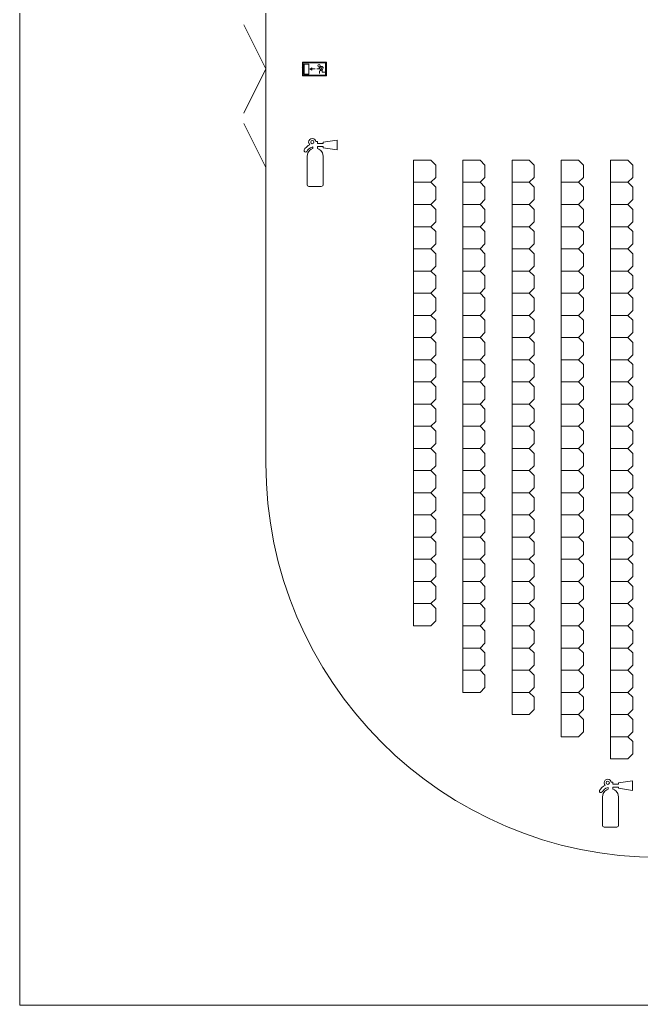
# Model space of a CAD drawing. Header units: metres. Extents: x -5 to 50, y -3 to 37.
# Drawn here: x -5 to 7.63, y -3 to 17 of the extents above; entities that cross this region are included whole.
import ezdxf

# ---------------------------------------------------------------- set-up
doc = ezdxf.new("R2010")
doc.units = ezdxf.units.M
for name, color, linetype, lineweight, true_color in [('Interior', 6, 'Continuous', 0, 0xff00ff), ('Meta', 178, 'Continuous', 0, 0x000000), ('Symbols', 5, 'Continuous', 0, 0x0000ff), ('Tent', 178, 'Continuous', 0, 0x000000)]:
    doc.layers.add(name, color=color, linetype=linetype, lineweight=lineweight, true_color=true_color)

msp = doc.modelspace()

# ---------------------------------------------------------------- linework, layer by layer
at = {"layer": 'Interior', "flags": 128}
for points in [[(3.35, 14.15), (3.45, 14.05), (3.45, 13.8), (3.35, 13.7), (3, 13.7), (3, 14.15)], [(4.35, 14.15), (4.45, 14.05), (4.45, 13.8), (4.35, 13.7), (4, 13.7), (4, 14.15)], [(5.35, 14.15), (5.45, 14.05), (5.45, 13.8), (5.35, 13.7), (5, 13.7), (5, 14.15)], [(6.35, 14.15), (6.45, 14.05), (6.45, 13.8), (6.35, 13.7), (6, 13.7), (6, 14.15)], [(7.35, 14.15), (7.45, 14.05), (7.45, 13.8), (7.35, 13.7), (7, 13.7), (7, 14.15)], [(3.35, 13.7), (3.45, 13.6), (3.45, 13.35), (3.35, 13.25), (3, 13.25), (3, 13.7)], [(4.35, 13.7), (4.45, 13.6), (4.45, 13.35), (4.35, 13.25), (4, 13.25), (4, 13.7)], [(5.35, 13.7), (5.45, 13.6), (5.45, 13.35), (5.35, 13.25), (5, 13.25), (5, 13.7)], [(6.35, 13.7), (6.45, 13.6), (6.45, 13.35), (6.35, 13.25), (6, 13.25), (6, 13.7)], [(7.35, 13.7), (7.45, 13.6), (7.45, 13.35), (7.35, 13.25), (7, 13.25), (7, 13.7)], [(3.35, 13.25), (3.45, 13.15), (3.45, 12.9), (3.35, 12.8), (3, 12.8), (3, 13.25)], [(4.35, 13.25), (4.45, 13.15), (4.45, 12.9), (4.35, 12.8), (4, 12.8), (4, 13.25)], [(5.35, 13.25), (5.45, 13.15), (5.45, 12.9), (5.35, 12.8), (5, 12.8), (5, 13.25)], [(6.35, 13.25), (6.45, 13.15), (6.45, 12.9), (6.35, 12.8), (6, 12.8), (6, 13.25)], [(7.35, 13.25), (7.45, 13.15), (7.45, 12.9), (7.35, 12.8), (7, 12.8), (7, 13.25)], [(3.35, 12.8), (3.45, 12.7), (3.45, 12.45), (3.35, 12.35), (3, 12.35), (3, 12.8)], [(4.35, 12.8), (4.45, 12.7), (4.45, 12.45), (4.35, 12.35), (4, 12.35), (4, 12.8)], [(5.35, 12.8), (5.45, 12.7), (5.45, 12.45), (5.35, 12.35), (5, 12.35), (5, 12.8)], [(6.35, 12.8), (6.45, 12.7), (6.45, 12.45), (6.35, 12.35), (6, 12.35), (6, 12.8)], [(7.35, 12.8), (7.45, 12.7), (7.45, 12.45), (7.35, 12.35), (7, 12.35), (7, 12.8)], [(3.35, 12.35), (3.45, 12.25), (3.45, 12), (3.35, 11.9), (3, 11.9), (3, 12.35)], [(4.35, 12.35), (4.45, 12.25), (4.45, 12), (4.35, 11.9), (4, 11.9), (4, 12.35)], [(5.35, 12.35), (5.45, 12.25), (5.45, 12), (5.35, 11.9), (5, 11.9), (5, 12.35)], [(6.35, 12.35), (6.45, 12.25), (6.45, 12), (6.35, 11.9), (6, 11.9), (6, 12.35)], [(7.35, 12.35), (7.45, 12.25), (7.45, 12), (7.35, 11.9), (7, 11.9), (7, 12.35)], [(3.35, 11.9), (3.45, 11.8), (3.45, 11.55), (3.35, 11.45), (3, 11.45), (3, 11.9)], [(4.35, 11.9), (4.45, 11.8), (4.45, 11.55), (4.35, 11.45), (4, 11.45), (4, 11.9)], [(5.35, 11.9), (5.45, 11.8), (5.45, 11.55), (5.35, 11.45), (5, 11.45), (5, 11.9)], [(6.35, 11.9), (6.45, 11.8), (6.45, 11.55), (6.35, 11.45), (6, 11.45), (6, 11.9)], [(7.35, 11.9), (7.45, 11.8), (7.45, 11.55), (7.35, 11.45), (7, 11.45), (7, 11.9)], [(3.35, 11.45), (3.45, 11.35), (3.45, 11.1), (3.35, 11), (3, 11), (3, 11.45)], [(4.35, 11.45), (4.45, 11.35), (4.45, 11.1), (4.35, 11), (4, 11), (4, 11.45)], [(5.35, 11.45), (5.45, 11.35), (5.45, 11.1), (5.35, 11), (5, 11), (5, 11.45)], [(6.35, 11.45), (6.45, 11.35), (6.45, 11.1), (6.35, 11), (6, 11), (6, 11.45)], [(7.35, 11.45), (7.45, 11.35), (7.45, 11.1), (7.35, 11), (7, 11), (7, 11.45)], [(3.35, 11), (3.45, 10.9), (3.45, 10.65), (3.35, 10.55), (3, 10.55), (3, 11)], [(4.35, 11), (4.45, 10.9), (4.45, 10.65), (4.35, 10.55), (4, 10.55), (4, 11)], [(5.35, 11), (5.45, 10.9), (5.45, 10.65), (5.35, 10.55), (5, 10.55), (5, 11)], [(6.35, 11), (6.45, 10.9), (6.45, 10.65), (6.35, 10.55), (6, 10.55), (6, 11)], [(7.35, 11), (7.45, 10.9), (7.45, 10.65), (7.35, 10.55), (7, 10.55), (7, 11)], [(3.35, 10.55), (3.45, 10.45), (3.45, 10.2), (3.35, 10.1), (3, 10.1), (3, 10.55)], [(4.35, 10.55), (4.45, 10.45), (4.45, 10.2), (4.35, 10.1), (4, 10.1), (4, 10.55)], [(5.35, 10.55), (5.45, 10.45), (5.45, 10.2), (5.35, 10.1), (5, 10.1), (5, 10.55)], [(6.35, 10.55), (6.45, 10.45), (6.45, 10.2), (6.35, 10.1), (6, 10.1), (6, 10.55)], [(7.35, 10.55), (7.45, 10.45), (7.45, 10.2), (7.35, 10.1), (7, 10.1), (7, 10.55)], [(3.35, 10.1), (3.45, 10), (3.45, 9.75), (3.35, 9.65), (3, 9.65), (3, 10.1)], [(4.35, 10.1), (4.45, 10), (4.45, 9.75), (4.35, 9.65), (4, 9.65), (4, 10.1)], [(5.35, 10.1), (5.45, 10), (5.45, 9.75), (5.35, 9.65), (5, 9.65), (5, 10.1)], [(6.35, 10.1), (6.45, 10), (6.45, 9.75), (6.35, 9.65), (6, 9.65), (6, 10.1)], [(7.35, 10.1), (7.45, 10), (7.45, 9.75), (7.35, 9.65), (7, 9.65), (7, 10.1)], [(3.35, 9.65), (3.45, 9.55), (3.45, 9.3), (3.35, 9.2), (3, 9.2), (3, 9.65)], [(4.35, 9.65), (4.45, 9.55), (4.45, 9.3), (4.35, 9.2), (4, 9.2), (4, 9.65)], [(5.35, 9.65), (5.45, 9.55), (5.45, 9.3), (5.35, 9.2), (5, 9.2), (5, 9.65)], [(6.35, 9.65), (6.45, 9.55), (6.45, 9.3), (6.35, 9.2), (6, 9.2), (6, 9.65)], [(7.35, 9.65), (7.45, 9.55), (7.45, 9.3), (7.35, 9.2), (7, 9.2), (7, 9.65)], [(3.35, 9.2), (3.45, 9.1), (3.45, 8.85), (3.35, 8.75), (3, 8.75), (3, 9.2)], [(4.35, 9.2), (4.45, 9.1), (4.45, 8.85), (4.35, 8.75), (4, 8.75), (4, 9.2)], [(5.35, 9.2), (5.45, 9.1), (5.45, 8.85), (5.35, 8.75), (5, 8.75), (5, 9.2)], [(6.35, 9.2), (6.45, 9.1), (6.45, 8.85), (6.35, 8.75), (6, 8.75), (6, 9.2)], [(7.35, 9.2), (7.45, 9.1), (7.45, 8.85), (7.35, 8.75), (7, 8.75), (7, 9.2)], [(3.35, 8.75), (3.45, 8.65), (3.45, 8.4), (3.35, 8.3), (3, 8.3), (3, 8.75)], [(4.35, 8.75), (4.45, 8.65), (4.45, 8.4), (4.35, 8.3), (4, 8.3), (4, 8.75)], [(5.35, 8.75), (5.45, 8.65), (5.45, 8.4), (5.35, 8.3), (5, 8.3), (5, 8.75)], [(6.35, 8.75), (6.45, 8.65), (6.45, 8.4), (6.35, 8.3), (6, 8.3), (6, 8.75)], [(7.35, 8.75), (7.45, 8.65), (7.45, 8.4), (7.35, 8.3), (7, 8.3), (7, 8.75)], [(3.35, 8.3), (3.45, 8.2), (3.45, 7.95), (3.35, 7.85), (3, 7.85), (3, 8.3)], [(4.35, 8.3), (4.45, 8.2), (4.45, 7.95), (4.35, 7.85), (4, 7.85), (4, 8.3)], [(5.35, 8.3), (5.45, 8.2), (5.45, 7.95), (5.35, 7.85), (5, 7.85), (5, 8.3)], [(6.35, 8.3), (6.45, 8.2), (6.45, 7.95), (6.35, 7.85), (6, 7.85), (6, 8.3)], [(7.35, 8.3), (7.45, 8.2), (7.45, 7.95), (7.35, 7.85), (7, 7.85), (7, 8.3)], [(3.35, 7.85), (3.45, 7.75), (3.45, 7.5), (3.35, 7.4), (3, 7.4), (3, 7.85)], [(4.35, 7.85), (4.45, 7.75), (4.45, 7.5), (4.35, 7.4), (4, 7.4), (4, 7.85)], [(5.35, 7.85), (5.45, 7.75), (5.45, 7.5), (5.35, 7.4), (5, 7.4), (5, 7.85)], [(6.35, 7.85), (6.45, 7.75), (6.45, 7.5), (6.35, 7.4), (6, 7.4), (6, 7.85)], [(7.35, 7.85), (7.45, 7.75), (7.45, 7.5), (7.35, 7.4), (7, 7.4), (7, 7.85)], [(3.35, 7.4), (3.45, 7.3), (3.45, 7.05), (3.35, 6.95), (3, 6.95), (3, 7.4)], [(4.35, 7.4), (4.45, 7.3), (4.45, 7.05), (4.35, 6.95), (4, 6.95), (4, 7.4)], [(5.35, 7.4), (5.45, 7.3), (5.45, 7.05), (5.35, 6.95), (5, 6.95), (5, 7.4)], [(6.35, 7.4), (6.45, 7.3), (6.45, 7.05), (6.35, 6.95), (6, 6.95), (6, 7.4)], [(7.35, 7.4), (7.45, 7.3), (7.45, 7.05), (7.35, 6.95), (7, 6.95), (7, 7.4)], [(3.35, 6.95), (3.45, 6.85), (3.45, 6.6), (3.35, 6.5), (3, 6.5), (3, 6.95)], [(4.35, 6.95), (4.45, 6.85), (4.45, 6.6), (4.35, 6.5), (4, 6.5), (4, 6.95)], [(5.35, 6.95), (5.45, 6.85), (5.45, 6.6), (5.35, 6.5), (5, 6.5), (5, 6.95)], [(6.35, 6.95), (6.45, 6.85), (6.45, 6.6), (6.35, 6.5), (6, 6.5), (6, 6.95)], [(7.35, 6.95), (7.45, 6.85), (7.45, 6.6), (7.35, 6.5), (7, 6.5), (7, 6.95)], [(3.35, 6.5), (3.45, 6.4), (3.45, 6.15), (3.35, 6.05), (3, 6.05), (3, 6.5)], [(4.35, 6.5), (4.45, 6.4), (4.45, 6.15), (4.35, 6.05), (4, 6.05), (4, 6.5)], [(5.35, 6.5), (5.45, 6.4), (5.45, 6.15), (5.35, 6.05), (5, 6.05), (5, 6.5)], [(6.35, 6.5), (6.45, 6.4), (6.45, 6.15), (6.35, 6.05), (6, 6.05), (6, 6.5)], [(7.35, 6.5), (7.45, 6.4), (7.45, 6.15), (7.35, 6.05), (7, 6.05), (7, 6.5)], [(3.35, 6.05), (3.45, 5.95), (3.45, 5.7), (3.35, 5.6), (3, 5.6), (3, 6.05)], [(4.35, 6.05), (4.45, 5.95), (4.45, 5.7), (4.35, 5.6), (4, 5.6), (4, 6.05)], [(5.35, 6.05), (5.45, 5.95), (5.45, 5.7), (5.35, 5.6), (5, 5.6), (5, 6.05)], [(6.35, 6.05), (6.45, 5.95), (6.45, 5.7), (6.35, 5.6), (6, 5.6), (6, 6.05)], [(7.35, 6.05), (7.45, 5.95), (7.45, 5.7), (7.35, 5.6), (7, 5.6), (7, 6.05)], [(3.35, 5.6), (3.45, 5.5), (3.45, 5.25), (3.35, 5.15), (3, 5.15), (3, 5.6)], [(4.35, 5.6), (4.45, 5.5), (4.45, 5.25), (4.35, 5.15), (4, 5.15), (4, 5.6)], [(5.35, 5.6), (5.45, 5.5), (5.45, 5.25), (5.35, 5.15), (5, 5.15), (5, 5.6)], [(6.35, 5.6), (6.45, 5.5), (6.45, 5.25), (6.35, 5.15), (6, 5.15), (6, 5.6)], [(7.35, 5.6), (7.45, 5.5), (7.45, 5.25), (7.35, 5.15), (7, 5.15), (7, 5.6)], [(3.35, 5.15), (3.45, 5.05), (3.45, 4.8), (3.35, 4.7), (3, 4.7), (3, 5.15)], [(4.35, 5.15), (4.45, 5.05), (4.45, 4.8), (4.35, 4.7), (4, 4.7), (4, 5.15)], [(5.35, 5.15), (5.45, 5.05), (5.45, 4.8), (5.35, 4.7), (5, 4.7), (5, 5.15)], [(6.35, 5.15), (6.45, 5.05), (6.45, 4.8), (6.35, 4.7), (6, 4.7), (6, 5.15)], [(7.35, 5.15), (7.45, 5.05), (7.45, 4.8), (7.35, 4.7), (7, 4.7), (7, 5.15)], [(4.35, 4.7), (4.45, 4.6), (4.45, 4.35), (4.35, 4.25), (4, 4.25), (4, 4.7)], [(5.35, 4.7), (5.45, 4.6), (5.45, 4.35), (5.35, 4.25), (5, 4.25), (5, 4.7)], [(6.35, 4.7), (6.45, 4.6), (6.45, 4.35), (6.35, 4.25), (6, 4.25), (6, 4.7)], [(7.35, 4.7), (7.45, 4.6), (7.45, 4.35), (7.35, 4.25), (7, 4.25), (7, 4.7)], [(4.35, 4.25), (4.45, 4.15), (4.45, 3.9), (4.35, 3.8), (4, 3.8), (4, 4.25)], [(5.35, 4.25), (5.45, 4.15), (5.45, 3.9), (5.35, 3.8), (5, 3.8), (5, 4.25)], [(6.35, 4.25), (6.45, 4.15), (6.45, 3.9), (6.35, 3.8), (6, 3.8), (6, 4.25)], [(7.35, 4.25), (7.45, 4.15), (7.45, 3.9), (7.35, 3.8), (7, 3.8), (7, 4.25)], [(4.35, 3.8), (4.45, 3.7), (4.45, 3.45), (4.35, 3.35), (4, 3.35), (4, 3.8)], [(5.35, 3.8), (5.45, 3.7), (5.45, 3.45), (5.35, 3.35), (5, 3.35), (5, 3.8)], [(6.35, 3.8), (6.45, 3.7), (6.45, 3.45), (6.35, 3.35), (6, 3.35), (6, 3.8)], [(7.35, 3.8), (7.45, 3.7), (7.45, 3.45), (7.35, 3.35), (7, 3.35), (7, 3.8)], [(5.35, 3.35), (5.45, 3.25), (5.45, 3), (5.35, 2.9), (5, 2.9), (5, 3.35)], [(6.35, 3.35), (6.45, 3.25), (6.45, 3), (6.35, 2.9), (6, 2.9), (6, 3.35)], [(7.35, 3.35), (7.45, 3.25), (7.45, 3), (7.35, 2.9), (7, 2.9), (7, 3.35)], [(6.35, 2.9), (6.45, 2.8), (6.45, 2.55), (6.35, 2.45), (6, 2.45), (6, 2.9)], [(7.35, 2.9), (7.45, 2.8), (7.45, 2.55), (7.35, 2.45), (7, 2.45), (7, 2.9)], [(7.35, 2.45), (7.45, 2.35), (7.45, 2.1), (7.35, 2), (7, 2), (7, 2.45)]]:
    msp.add_lwpolyline(points, close=True, dxfattribs=at)
at = {"layer": 'Meta', "flags": 128}
msp.add_lwpolyline([(50, -3), (50, 37), (-5, 37), (-5, -3)], close=True, dxfattribs=at)
at = {"layer": 'Symbols'}
for p, q in [((0.73, 16.04), (0.73, 16.04)), ((0.871, 16.1), (0.78, 16.1)), ((0.78, 16.1), (0.78, 15.896)), ((0.871, 15.896), (0.871, 16.1)), ((0.894, 16), (0.931, 16.022)), ((0.931, 15.978), (0.894, 16)), ((1, 16), (0.917, 16)), ((0.931, 16.022), (0.931, 16.022)), ((0.931, 16.022), (0.931, 15.978)), ((1.082, 16.002), (1.037, 16.002)), ((1.105, 16.049), (1.079, 16.025)), ((1.079, 16.025), (1.12, 15.97)), ((1.1, 16.048), (1.082, 16.041)), ((1.082, 16.041), (1.082, 16.002)), ((1.145, 16.048), (1.1, 16.048)), ((1.149, 15.99), (1.105, 16.049)), ((1.105, 16.049), (1.105, 16.049)), ((1.169, 16.016), (1.145, 16.048)), ((0.78, 15.896), (0.871, 15.896)), ((1.131, 15.98), (1.091, 15.955)), ((1.091, 15.955), (1.091, 15.909)), ((1.12, 15.97), (1.149, 15.99)), ((1.142, 15.984), (1.142, 15.934)), ((1.142, 15.934), (1.195, 15.934)), ((0.943, 14.483), (0.943, 14.483)), ((0.954, 14.421), (0.954, 14.387)), ((1.046, 14.529), (1.013, 14.529)), ((1.046, 14.487), (1.046, 14.529)), ((1.162, 14.487), (1.046, 14.487)), ((1.046, 14.387), (1.046, 14.428)), ((1.046, 14.428), (1.162, 14.428)), ((1.448, 14.555), (1.162, 14.514)), ((1.162, 14.514), (1.162, 14.487)), ((1.162, 14.428), (1.162, 14.403)), ((1.162, 14.403), (1.448, 14.36)), ((1.448, 14.36), (1.448, 14.555)), ((0.954, 14.387), (0.954, 14.387)), ((1.162, 13.651), (1.162, 14.23)), ((0.871, 13.613), (1.126, 13.613)), ((6.943, 1.483), (6.943, 1.483)), ((6.954, 1.421), (6.954, 1.387)), ((7.046, 1.529), (7.013, 1.529)), ((7.046, 1.487), (7.046, 1.529)), ((7.162, 1.487), (7.046, 1.487)), ((7.046, 1.387), (7.046, 1.428)), ((7.046, 1.428), (7.162, 1.428)), ((7.448, 1.555), (7.162, 1.514)), ((7.162, 1.514), (7.162, 1.487)), ((7.162, 1.428), (7.162, 1.403)), ((7.162, 1.403), (7.448, 1.36)), ((7.448, 1.36), (7.448, 1.555)), ((6.954, 1.387), (6.954, 1.387)), ((7.162, 0.651), (7.162, 1.23)), ((6.871, 0.613), (7.126, 0.613))]:
    msp.add_line(p, q, dxfattribs=at)
at = {"layer": 'Symbols', "lineweight": 0}
for p, q in [((1.23, 16.14), (0.745, 16.14)), ((0.745, 16.14), (0.745, 15.861)), ((1.214, 16.126), (0.759, 16.126)), ((0.759, 16.126), (0.759, 15.876)), ((1.214, 15.876), (1.214, 16.126)), ((1.214, 16.126), (1.214, 16.126)), ((1.23, 15.861), (1.23, 16.14)), ((0.745, 15.861), (1.23, 15.861)), ((0.759, 15.876), (1.214, 15.876))]:
    msp.add_line(p, q, dxfattribs=at)
at = {"layer": 'Symbols', "flags": 128}
for points in [[(0.836, 14.23), (0.836, 13.651)], [(6.836, 1.23), (6.836, 0.651)]]:
    msp.add_lwpolyline(points, dxfattribs=at)
at = {"layer": 'Symbols'}
msp.add_circle((1.08, 16.067), 0.0232, dxfattribs=at)
for centre, start, end in [((0.943, 14.516), 90.001, 179.9955), ((0.943, 14.516), 180.0072, 269.9997), ((0.943, 14.516), 0.0013, 89.9932), ((0.943, 14.516), 270.0061, 359.996), ((6.943, 1.516), 90.001, 179.9955), ((6.943, 1.516), 180.0072, 269.9997), ((6.943, 1.516), 0.0013, 89.9932), ((6.943, 1.516), 270.0061, 359.996)]:
    msp.add_arc(centre, 0.033, start, end, dxfattribs=at)
for points in [[(0.893, 14.463), (0.848, 14.447), (0.789, 14.391), (0.777, 14.357)], [(0.829, 14.329), (0.852, 14.362), (0.878, 14.402), (0.954, 14.421)], [(0.944, 14.589), (0.905, 14.589), (0.869, 14.558), (0.869, 14.512)], [(0.869, 14.512), (0.869, 14.49), (0.882, 14.47), (0.893, 14.463)], [(1.013, 14.529), (1.013, 14.555), (0.984, 14.589), (0.944, 14.589)], [(0.777, 14.357), (0.761, 14.324), (0.806, 14.297), (0.829, 14.329)], [(0.954, 14.387), (0.923, 14.381), (0.836, 14.33), (0.836, 14.23)], [(1.162, 14.23), (1.162, 14.33), (1.078, 14.381), (1.046, 14.387)], [(0.836, 13.651), (0.836, 13.637), (0.842, 13.613), (0.871, 13.613)], [(1.126, 13.613), (1.155, 13.613), (1.162, 13.637), (1.162, 13.651)], [(6.893, 1.463), (6.848, 1.447), (6.789, 1.391), (6.777, 1.357)], [(6.829, 1.329), (6.852, 1.362), (6.878, 1.402), (6.954, 1.421)], [(6.944, 1.589), (6.905, 1.589), (6.869, 1.558), (6.869, 1.512)], [(6.869, 1.512), (6.869, 1.49), (6.882, 1.47), (6.893, 1.463)], [(7.013, 1.529), (7.013, 1.555), (6.984, 1.589), (6.944, 1.589)], [(6.777, 1.357), (6.761, 1.324), (6.806, 1.297), (6.829, 1.329)], [(6.954, 1.387), (6.923, 1.381), (6.836, 1.33), (6.836, 1.23)], [(7.162, 1.23), (7.162, 1.33), (7.078, 1.381), (7.046, 1.387)], [(6.836, 0.651), (6.836, 0.637), (6.842, 0.613), (6.871, 0.613)], [(7.126, 0.613), (7.155, 0.613), (7.162, 0.637), (7.162, 0.651)]]:
    msp.add_open_spline(points, degree=3, dxfattribs=at)
at = {"layer": 'Tent'}
for p, q in [((0, 24), (0, 8)), ((0, 16), (-0.447, 16.894)), ((0, 16), (-0.447, 15.106)), ((-0.447, 14.894), (0, 14))]:
    msp.add_line(p, q, dxfattribs=at)
msp.add_arc((8, 8), 8, 180, 270, dxfattribs=at)

doc.saveas('drawing.dxf')
